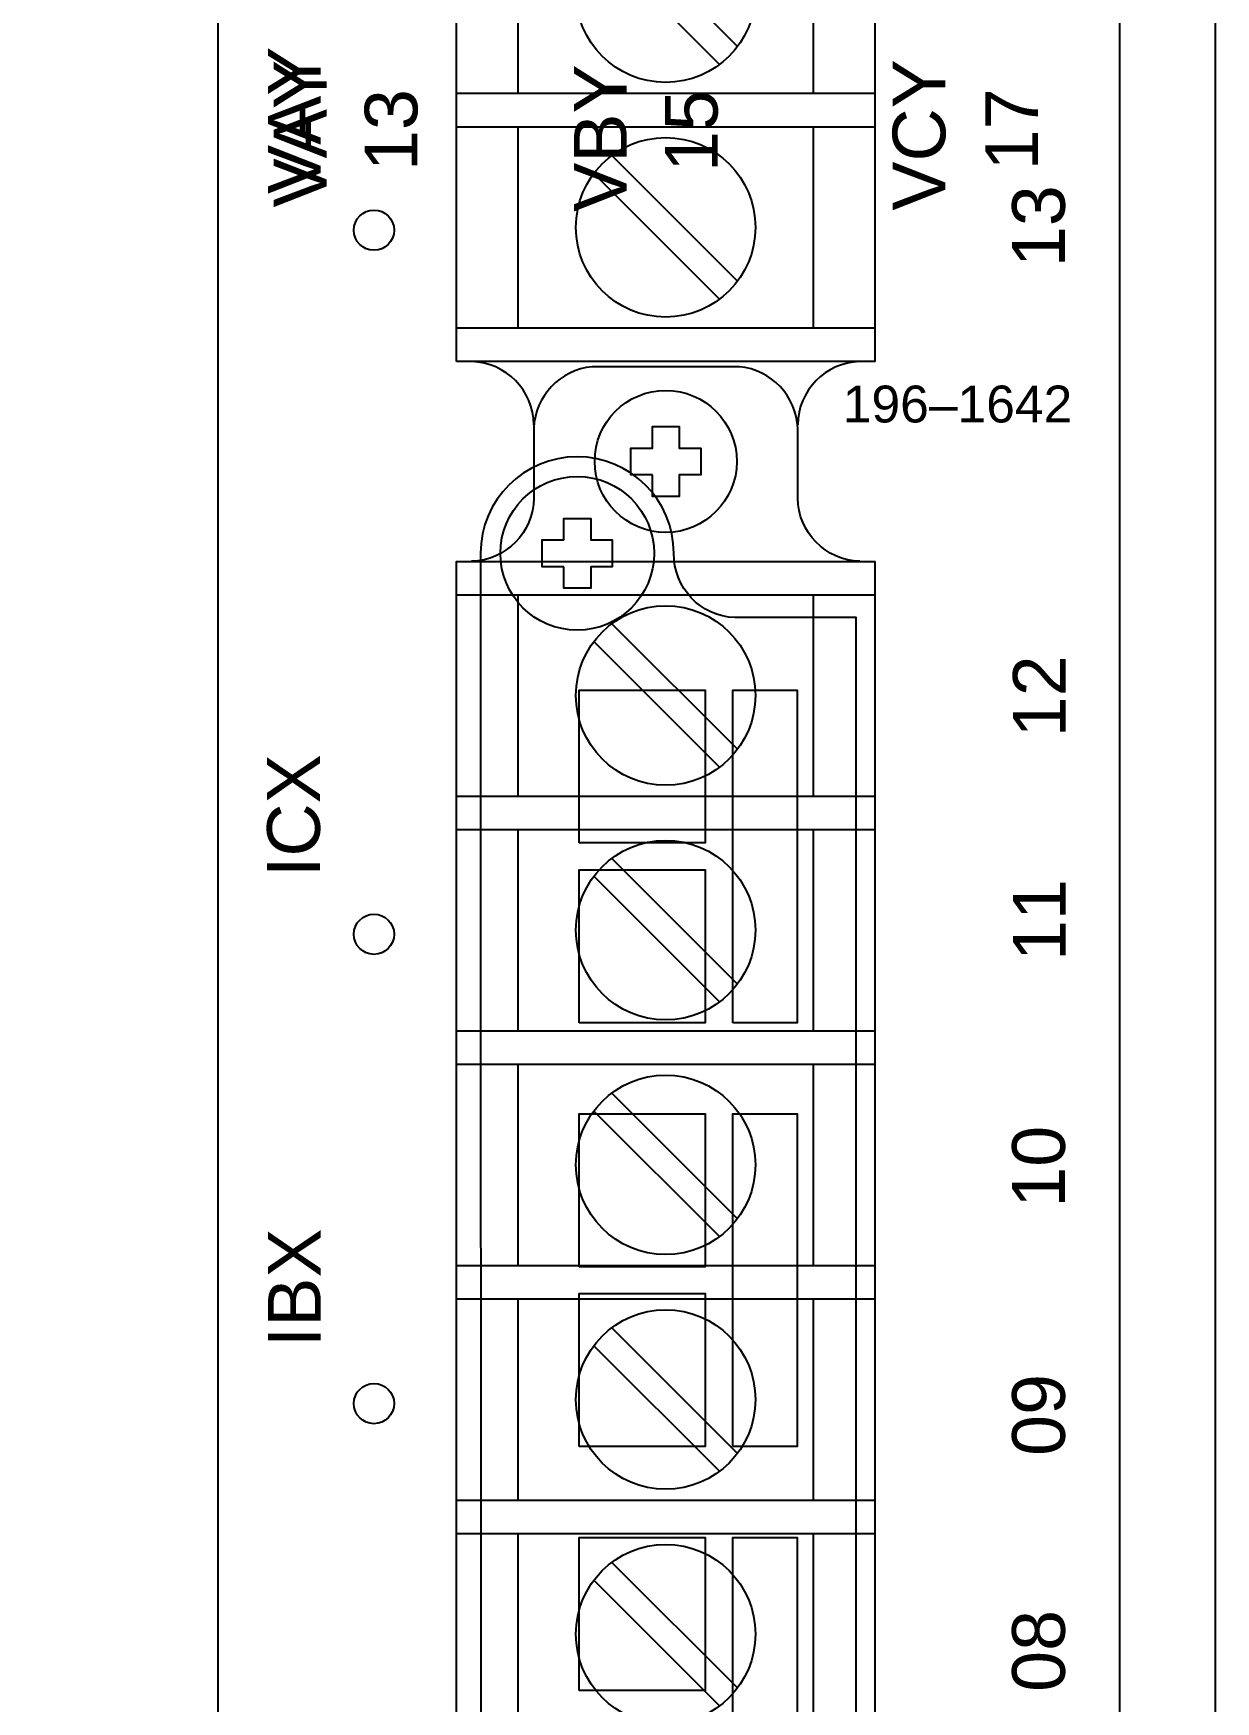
# Model space of a CAD drawing. Extents: x 1 to 47, y 1 to 34.6.
# Drawn here: x 38.656 to 40.86, y 7.632 to 10.742 of the extents above; entities that cross this region are included whole.
import ezdxf

# ---------------------------------------------------------------- set-up
doc = ezdxf.new("R2010")
doc.units = 0
doc.header["$MEASUREMENT"] = 0
for name, color, linetype in [('10_0______DWG_', 7, 'CONTINUOUS'), ('2_1__X__SCREW_TERMINAL_BLO', 7, 'CONTINUOUS'), ('2_2__2__CONNECTORIZED', 7, 'CONTINUOUS')]:
    doc.layers.add(name, color=color, linetype=linetype)
doc.styles.add('ARIAL', font='arial.ttf')

msp = doc.modelspace()

# ---------------------------------------------------------------- linework, layer by layer
at = {"layer": '10_0______DWG_'}
msp.add_lwpolyline([(40.7706, 20.575), (32.8906, 20.575, 0.414214), (32.8006, 20.485), (32.8006, 3.415, 0.414214), (32.8906, 3.325), (40.7706, 3.325, 0.381966), (40.86, 3.405), (40.86, 20.495, 0.381966)], format="xyb", close=True, dxfattribs=at)
msp.add_lwpolyline([(40.2278, 16.3305), (40.6308, 16.3305, -0.414214), (40.6808, 16.2805), (40.6808, 3.6192, -0.414214), (40.6308, 3.5692), (39.0508, 3.5692, -0.414214), (39.0008, 3.6192), (39.0008, 16.2805, -0.414214), (39.0508, 16.3305), (40.0227, 16.3305)], format="xyb", dxfattribs=at)
for centre in [(39.2911, 9.0628), (39.2911, 8.1878)]:
    msp.add_circle(centre, 0.0375, dxfattribs=at)
at = {"layer": '2_1__X__SCREW_TERMINAL_BLO'}
for points in [[(39.445, 10.1305), (39.445, 12.818), (40.225, 12.818), (40.225, 10.1305)], [(39.8102, 9.9193), (39.7699, 9.9193), (39.7699, 9.9692), (39.8102, 9.9692), (39.8102, 10.0094), (39.8601, 10.0094), (39.8601, 9.9692), (39.9001, 9.9692), (39.9001, 9.9193), (39.8601, 9.9193), (39.8601, 9.8791), (39.8102, 9.8791)], [(39.445, 7.0703), (39.445, 9.7579), (40.225, 9.7579), (40.225, 7.0703)]]:
    msp.add_lwpolyline(points, close=True, dxfattribs=at)
for points in [[(39.5601, 10.6305), (39.5601, 11.0055)], [(40.1099, 11.0055), (40.1099, 10.6305)], [(39.7345, 10.9519), (39.9686, 10.7177)], [(39.701, 10.9185), (39.9352, 10.6843)], [(39.445, 10.6305), (40.225, 10.6305)], [(39.445, 10.568), (40.225, 10.568)], [(39.5601, 10.193), (39.5601, 10.568)], [(40.1099, 10.568), (40.1099, 10.193)], [(39.7345, 10.5144), (39.9686, 10.2802)], [(39.701, 10.4809), (39.9352, 10.2468)], [(39.445, 10.193), (40.225, 10.193)], [(39.445, 9.6953), (40.225, 9.6953)], [(39.5601, 9.3203), (39.5601, 9.6953)], [(40.1099, 9.6953), (40.1099, 9.3203)], [(39.7345, 9.6417), (39.9686, 9.4075)], [(39.701, 9.6083), (39.9352, 9.3741)], [(39.445, 9.3203), (40.225, 9.3203)], [(39.445, 9.258), (40.225, 9.258)], [(39.5601, 8.883), (39.5601, 9.258)], [(40.1099, 9.258), (40.1099, 8.883)], [(39.7345, 9.2042), (39.9686, 8.97)], [(39.701, 9.1708), (39.9352, 8.9366)], [(39.445, 8.883), (40.225, 8.883)], [(39.445, 8.8204), (40.225, 8.8204)], [(39.5601, 8.4454), (39.5601, 8.8204)], [(40.1099, 8.8204), (40.1099, 8.4454)], [(39.7345, 8.7667), (39.9686, 8.5325)], [(39.701, 8.7332), (39.9352, 8.4991)], [(39.445, 8.4454), (40.225, 8.4454)], [(39.445, 8.3829), (40.225, 8.3829)], [(39.5601, 8.0079), (39.5601, 8.3829)], [(40.1099, 8.3829), (40.1099, 8.0079)], [(39.7345, 8.3291), (39.9686, 8.095)], [(39.701, 8.2957), (39.9352, 8.0615)], [(39.445, 8.0079), (40.225, 8.0079)], [(39.445, 7.9454), (40.225, 7.9454)], [(39.5601, 7.5704), (39.5601, 7.9454)], [(40.1099, 7.9454), (40.1099, 7.5704)], [(39.7345, 7.8918), (39.9686, 7.6576)], [(39.701, 7.8583), (39.9352, 7.6242)]]:
    msp.add_lwpolyline(points, dxfattribs=at)
for points in [[(39.589, 10.0125, 0.403969), (39.4731, 10.1304)], [(40.1969, 9.7581, -0.403969), (40.081, 9.876), (40.0809, 10.0062, 0.374201), (39.9722, 10.1208), (39.6978, 10.1208, 0.374201), (39.589, 10.0062), (39.589, 9.876, -0.403969), (39.4731, 9.7581)], [(40.1969, 10.1304, 0.403969), (40.081, 10.0125)]]:
    msp.add_lwpolyline(points, format="xyb", dxfattribs=at)
for centre, radius in [((39.8348, 10.8181), 0.1673), ((39.8348, 10.3806), 0.1673), ((39.2911, 10.3753), 0.0375), ((39.835, 9.9442), 0.1324), ((39.8348, 9.5079), 0.1673), ((39.8348, 9.0704), 0.1673), ((39.8348, 8.6329), 0.1673), ((39.8348, 8.1953), 0.1673), ((39.8348, 7.758), 0.1673)]:
    msp.add_circle(centre, radius, dxfattribs=at)
at = {"layer": '2_2__2__CONNECTORIZED'}
msp.add_lwpolyline([(39.83, 7.063, 1), (40.19, 7.063), (40.1902, 9.653), (39.9639, 9.653, -0.405199), (39.85, 9.7729, 0.999995), (39.4899, 9.7729), (39.4901, 7.183), (39.7161, 7.183, -0.399232)], format="xyb", close=True, dxfattribs=at)
for points in [[(39.6448, 9.7479), (39.6048, 9.7479), (39.6048, 9.7979), (39.6448, 9.7979), (39.6448, 9.838), (39.6951, 9.838), (39.6951, 9.7979), (39.7351, 9.7979), (39.7351, 9.7479), (39.6951, 9.7479), (39.6951, 9.7078), (39.6448, 9.7078), (39.6448, 9.7479)], [(39.6735, 9.2329), (39.6735, 9.5179), (39.9085, 9.5179), (39.9085, 9.2329)], [(39.9601, 8.8979), (39.9601, 9.5179), (40.0801, 9.5179), (40.0801, 8.8979)], [(39.6735, 8.8979), (39.6735, 9.1829), (39.9085, 9.1829), (39.9085, 8.8979)], [(39.6735, 8.4429), (39.6735, 8.7279), (39.9085, 8.7279), (39.9085, 8.4429)], [(39.9601, 8.1079), (39.9601, 8.7279), (40.0801, 8.7279), (40.0801, 8.1079)], [(39.6735, 8.1079), (39.6735, 8.3929), (39.9085, 8.3929), (39.9085, 8.1079)], [(39.6735, 7.6529), (39.6735, 7.9379), (39.9085, 7.9379), (39.9085, 7.6529)], [(39.9601, 7.3179), (39.9601, 7.9379), (40.0801, 7.9379), (40.0801, 7.3179)]]:
    msp.add_lwpolyline(points, close=True, dxfattribs=at)
msp.add_circle((39.67, 9.7729), 0.1433, dxfattribs=at)

# ---------------------------------------------------------------- texts
at = {"layer": '10_0______DWG_', "style": 'ARIAL'}
for s, p in [('12', (40.5806, 9.43)), ('ICX', (39.1903, 9.1693)), ('11', (40.5806, 9.0127)), ('10', (40.579, 8.5529)), ('IBX', (39.1919, 8.2929)), ('09', (40.579, 8.0902)), ('08', (40.579, 7.6503))]:
    msp.add_text(s, height=0.09833, rotation=90, dxfattribs=at).set_placement(p)
at = {"layer": '2_1__X__SCREW_TERMINAL_BLO', "style": 'ARIAL'}
for s, p in [('VAY', (39.1919, 10.4428)), ('13', (40.579, 10.3064))]:
    msp.add_text(s, height=0.09833, rotation=90, dxfattribs=at).set_placement(p)
at = {"layer": '2_2__2__CONNECTORIZED', "style": 'ARIAL'}
for s, p in [('VAY', (39.2027, 10.4177)), ('VBY', (39.7623, 10.4096)), ('VCY', (40.3562, 10.4117)), ('13', (39.3721, 10.4856)), ('15', (39.9317, 10.484)), ('17', (40.5288, 10.4869))]:
    msp.add_text(s, height=0.09833, rotation=90, dxfattribs=at).set_placement(p)
msp.add_text('196–1642', height=0.06883, dxfattribs=at).set_placement((40.165, 10.0168))

doc.saveas('drawing.dxf')
